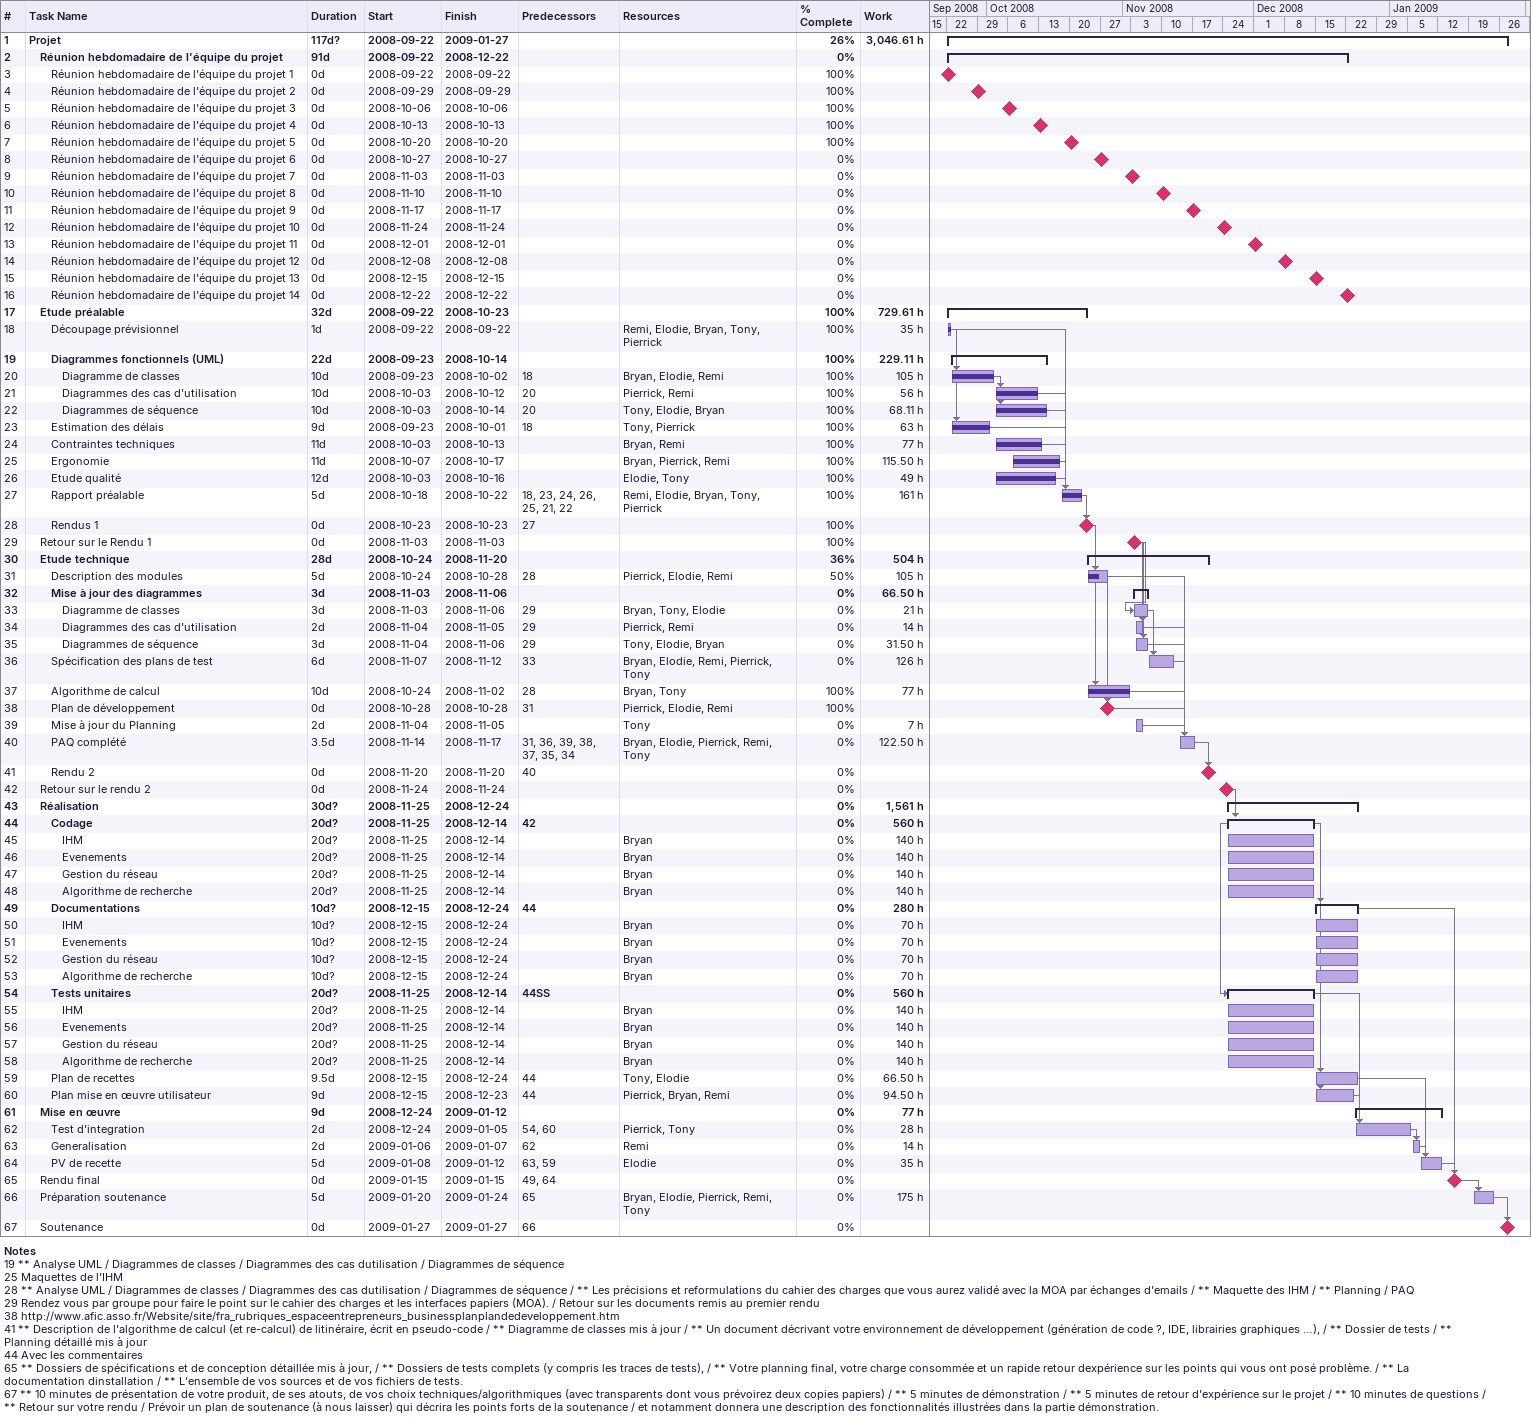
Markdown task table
| ID | Level | Task | Duration | Start | Finish | Predecessors | Resources | % complete | Work (h) |
|---|---|---|---|---|---|---|---|---|---|
| 1 | 1 | **Projet** | 117d? | 2008-09-22 | 2009-01-27 |  |  | 26 | 3046.61 |
| 2 | 2 | **Réunion hebdomadaire de l'équipe du projet** | 91d | 2008-09-22 | 2008-12-22 |  |  | 0 |  |
| 3 | 3 | Réunion hebdomadaire de l'équipe du projet 1 | 0d | 2008-09-22 | 2008-09-22 |  |  | 100 |  |
| 4 | 3 | Réunion hebdomadaire de l'équipe du projet 2 | 0d | 2008-09-29 | 2008-09-29 |  |  | 100 |  |
| 5 | 3 | Réunion hebdomadaire de l'équipe du projet 3 | 0d | 2008-10-06 | 2008-10-06 |  |  | 100 |  |
| 6 | 3 | Réunion hebdomadaire de l'équipe du projet 4 | 0d | 2008-10-13 | 2008-10-13 |  |  | 100 |  |
| 7 | 3 | Réunion hebdomadaire de l'équipe du projet 5 | 0d | 2008-10-20 | 2008-10-20 |  |  | 100 |  |
| 8 | 3 | Réunion hebdomadaire de l'équipe du projet 6 | 0d | 2008-10-27 | 2008-10-27 |  |  | 0 |  |
| 9 | 3 | Réunion hebdomadaire de l'équipe du projet 7 | 0d | 2008-11-03 | 2008-11-03 |  |  | 0 |  |
| 10 | 3 | Réunion hebdomadaire de l'équipe du projet 8 | 0d | 2008-11-10 | 2008-11-10 |  |  | 0 |  |
| 11 | 3 | Réunion hebdomadaire de l'équipe du projet 9 | 0d | 2008-11-17 | 2008-11-17 |  |  | 0 |  |
| 12 | 3 | Réunion hebdomadaire de l'équipe du projet 10 | 0d | 2008-11-24 | 2008-11-24 |  |  | 0 |  |
| 13 | 3 | Réunion hebdomadaire de l'équipe du projet 11 | 0d | 2008-12-01 | 2008-12-01 |  |  | 0 |  |
| 14 | 3 | Réunion hebdomadaire de l'équipe du projet 12 | 0d | 2008-12-08 | 2008-12-08 |  |  | 0 |  |
| 15 | 3 | Réunion hebdomadaire de l'équipe du projet 13 | 0d | 2008-12-15 | 2008-12-15 |  |  | 0 |  |
| 16 | 3 | Réunion hebdomadaire de l'équipe du projet 14 | 0d | 2008-12-22 | 2008-12-22 |  |  | 0 |  |
| 17 | 2 | **Etude préalable** | 32d | 2008-09-22 | 2008-10-23 |  |  | 100 | 729.61 |
| 18 | 3 | Découpage prévisionnel | 1d | 2008-09-22 | 2008-09-22 |  | Remi, Elodie, Bryan, Tony, Pierrick | 100 | 35 |
| 19 | 3 | **Diagrammes fonctionnels (UML)** | 22d | 2008-09-23 | 2008-10-14 |  |  | 100 | 229.11 |
| 20 | 4 | Diagramme de classes | 10d | 2008-09-23 | 2008-10-02 | 18 | Bryan, Elodie, Remi | 100 | 105 |
| 21 | 4 | Diagrammes des cas d'utilisation | 10d | 2008-10-03 | 2008-10-12 | 20 | Pierrick, Remi | 100 | 56 |
| 22 | 4 | Diagrammes de séquence | 10d | 2008-10-03 | 2008-10-14 | 20 | Tony, Elodie, Bryan | 100 | 68.11 |
| 23 | 3 | Estimation des délais | 9d | 2008-09-23 | 2008-10-01 | 18 | Tony, Pierrick | 100 | 63 |
| 24 | 3 | Contraintes techniques | 11d | 2008-10-03 | 2008-10-13 |  | Bryan, Remi | 100 | 77 |
| 25 | 3 | Ergonomie | 11d | 2008-10-07 | 2008-10-17 |  | Bryan, Pierrick, Remi | 100 | 115.50 |
| 26 | 3 | Etude qualité | 12d | 2008-10-03 | 2008-10-16 |  | Elodie, Tony | 100 | 49 |
| 27 | 3 | Rapport préalable | 5d | 2008-10-18 | 2008-10-22 | 18, 23, 24, 26, 25, 21, 22 | Remi, Elodie, Bryan, Tony, Pierrick | 100 | 161 |
| 28 | 3 | Rendus 1 | 0d | 2008-10-23 | 2008-10-23 | 27 |  | 100 |  |
| 29 | 2 | Retour sur le Rendu 1 | 0d | 2008-11-03 | 2008-11-03 |  |  | 100 |  |
| 30 | 2 | **Etude technique** | 28d | 2008-10-24 | 2008-11-20 |  |  | 36 | 504 |
| 31 | 3 | Description des modules | 5d | 2008-10-24 | 2008-10-28 | 28 | Pierrick, Elodie, Remi | 50 | 105 |
| 32 | 3 | **Mise à jour des diagrammes** | 3d | 2008-11-03 | 2008-11-06 |  |  | 0 | 66.50 |
| 33 | 4 | Diagramme de classes | 3d | 2008-11-03 | 2008-11-06 | 29 | Bryan, Tony, Elodie | 0 | 21 |
| 34 | 4 | Diagrammes des cas d'utilisation | 2d | 2008-11-04 | 2008-11-05 | 29 | Pierrick, Remi | 0 | 14 |
| 35 | 4 | Diagrammes de séquence | 3d | 2008-11-04 | 2008-11-06 | 29 | Tony, Elodie, Bryan | 0 | 31.50 |
| 36 | 3 | Spécification des plans de test | 6d | 2008-11-07 | 2008-11-12 | 33 | Bryan, Elodie, Remi, Pierrick, Tony | 0 | 126 |
| 37 | 3 | Algorithme de calcul | 10d | 2008-10-24 | 2008-11-02 | 28 | Bryan, Tony | 100 | 77 |
| 38 | 3 | Plan de développement | 0d | 2008-10-28 | 2008-10-28 | 31 | Pierrick, Elodie, Remi | 100 |  |
| 39 | 3 | Mise à jour du Planning | 2d | 2008-11-04 | 2008-11-05 |  | Tony | 0 | 7 |
| 40 | 3 | PAQ complété | 3.5d | 2008-11-14 | 2008-11-17 | 31, 36, 39, 38, 37, 35, 34 | Bryan, Elodie, Pierrick, Remi, Tony | 0 | 122.50 |
| 41 | 3 | Rendu 2 | 0d | 2008-11-20 | 2008-11-20 | 40 |  | 0 |  |
| 42 | 2 | Retour sur le rendu 2 | 0d | 2008-11-24 | 2008-11-24 |  |  | 0 |  |
| 43 | 2 | **Réalisation** | 30d? | 2008-11-25 | 2008-12-24 |  |  | 0 | 1561 |
| 44 | 3 | **Codage** | 20d? | 2008-11-25 | 2008-12-14 | 42 |  | 0 | 560 |
| 45 | 4 | IHM | 20d? | 2008-11-25 | 2008-12-14 |  | Bryan | 0 | 140 |
| 46 | 4 | Evenements | 20d? | 2008-11-25 | 2008-12-14 |  | Bryan | 0 | 140 |
| 47 | 4 | Gestion du réseau | 20d? | 2008-11-25 | 2008-12-14 |  | Bryan | 0 | 140 |
| 48 | 4 | Algorithme de recherche | 20d? | 2008-11-25 | 2008-12-14 |  | Bryan | 0 | 140 |
| 49 | 3 | **Documentations** | 10d? | 2008-12-15 | 2008-12-24 | 44 |  | 0 | 280 |
| 50 | 4 | IHM | 10d? | 2008-12-15 | 2008-12-24 |  | Bryan | 0 | 70 |
| 51 | 4 | Evenements | 10d? | 2008-12-15 | 2008-12-24 |  | Bryan | 0 | 70 |
| 52 | 4 | Gestion du réseau | 10d? | 2008-12-15 | 2008-12-24 |  | Bryan | 0 | 70 |
| 53 | 4 | Algorithme de recherche | 10d? | 2008-12-15 | 2008-12-24 |  | Bryan | 0 | 70 |
| 54 | 3 | **Tests unitaires** | 20d? | 2008-11-25 | 2008-12-14 | 44SS |  | 0 | 560 |
| 55 | 4 | IHM | 20d? | 2008-11-25 | 2008-12-14 |  | Bryan | 0 | 140 |
| 56 | 4 | Evenements | 20d? | 2008-11-25 | 2008-12-14 |  | Bryan | 0 | 140 |
| 57 | 4 | Gestion du réseau | 20d? | 2008-11-25 | 2008-12-14 |  | Bryan | 0 | 140 |
| 58 | 4 | Algorithme de recherche | 20d? | 2008-11-25 | 2008-12-14 |  | Bryan | 0 | 140 |
| 59 | 3 | Plan de recettes | 9.5d | 2008-12-15 | 2008-12-24 | 44 | Tony, Elodie | 0 | 66.50 |
| 60 | 3 | Plan mise en œuvre utilisateur | 9d | 2008-12-15 | 2008-12-23 | 44 | Pierrick, Bryan, Remi | 0 | 94.50 |
| 61 | 2 | **Mise en œuvre** | 9d | 2008-12-24 | 2009-01-12 |  |  | 0 | 77 |
| 62 | 3 | Test d'integration | 2d | 2008-12-24 | 2009-01-05 | 54, 60 | Pierrick, Tony | 0 | 28 |
| 63 | 3 | Generalisation | 2d | 2009-01-06 | 2009-01-07 | 62 | Remi | 0 | 14 |
| 64 | 3 | PV de recette | 5d | 2009-01-08 | 2009-01-12 | 63, 59 | Elodie | 0 | 35 |
| 65 | 2 | Rendu final | 0d | 2009-01-15 | 2009-01-15 | 49, 64 |  | 0 |  |
| 66 | 2 | Préparation soutenance | 5d | 2009-01-20 | 2009-01-24 | 65 | Bryan, Elodie, Pierrick, Remi, Tony | 0 | 175 |
| 67 | 2 | Soutenance | 0d | 2009-01-27 | 2009-01-27 | 66 |  | 0 |  |

Notes
- 19: ** Analyse UML / Diagrammes de classes / Diagrammes des cas dutilisation / Diagrammes de séquence
- 25: Maquettes de l'IHM
- 28: ** Analyse UML / Diagrammes de classes / Diagrammes des cas dutilisation / Diagrammes de séquence / ** Les précisions et reformulations du cahier des charges que vous aurez validé avec la MOA par échanges d'emails / ** Maquette des IHM / ** Planning / PAQ
- 29: Rendez vous par groupe pour faire le point sur le cahier des charges et les interfaces papiers (MOA). / Retour sur les documents remis au premier rendu
- 38: http://www.afic.asso.fr/Website/site/fra_rubriques_espaceentrepreneurs_businessplanplandedeveloppement.htm
- 41: ** Description de l'algorithme de calcul (et re-calcul) de litinéraire, écrit en pseudo-code / ** Diagramme de classes mis à jour / ** Un document décrivant votre environnement de développement (génération de code ?, IDE, librairies graphiques …), / ** Dossier de tests / ** Planning détaillé mis à jour
- 44: Avec les commentaires
- 65: ** Dossiers de spécifications et de conception détaillée mis à jour, / ** Dossiers de tests complets (y compris les traces de tests), / ** Votre planning final, votre charge consommée et un rapide retour dexpérience sur les points qui vous ont posé problème. / ** La documentation dinstallation / ** L'ensemble de vos sources et de vos fichiers de tests.
- 67: ** 10 minutes de présentation de votre produit, de ses atouts, de vos choix techniques/algorithmiques (avec transparents dont vous prévoirez deux copies papiers) / ** 5 minutes de démonstration / ** 5 minutes de retour d'expérience sur le projet / ** 10 minutes de questions / ** Retour sur votre rendu / Prévoir un plan de soutenance (à nous laisser) qui décrira les points forts de la soutenance / et notamment donnera une description des fonctionnalités illustrées dans la partie démonstration.
